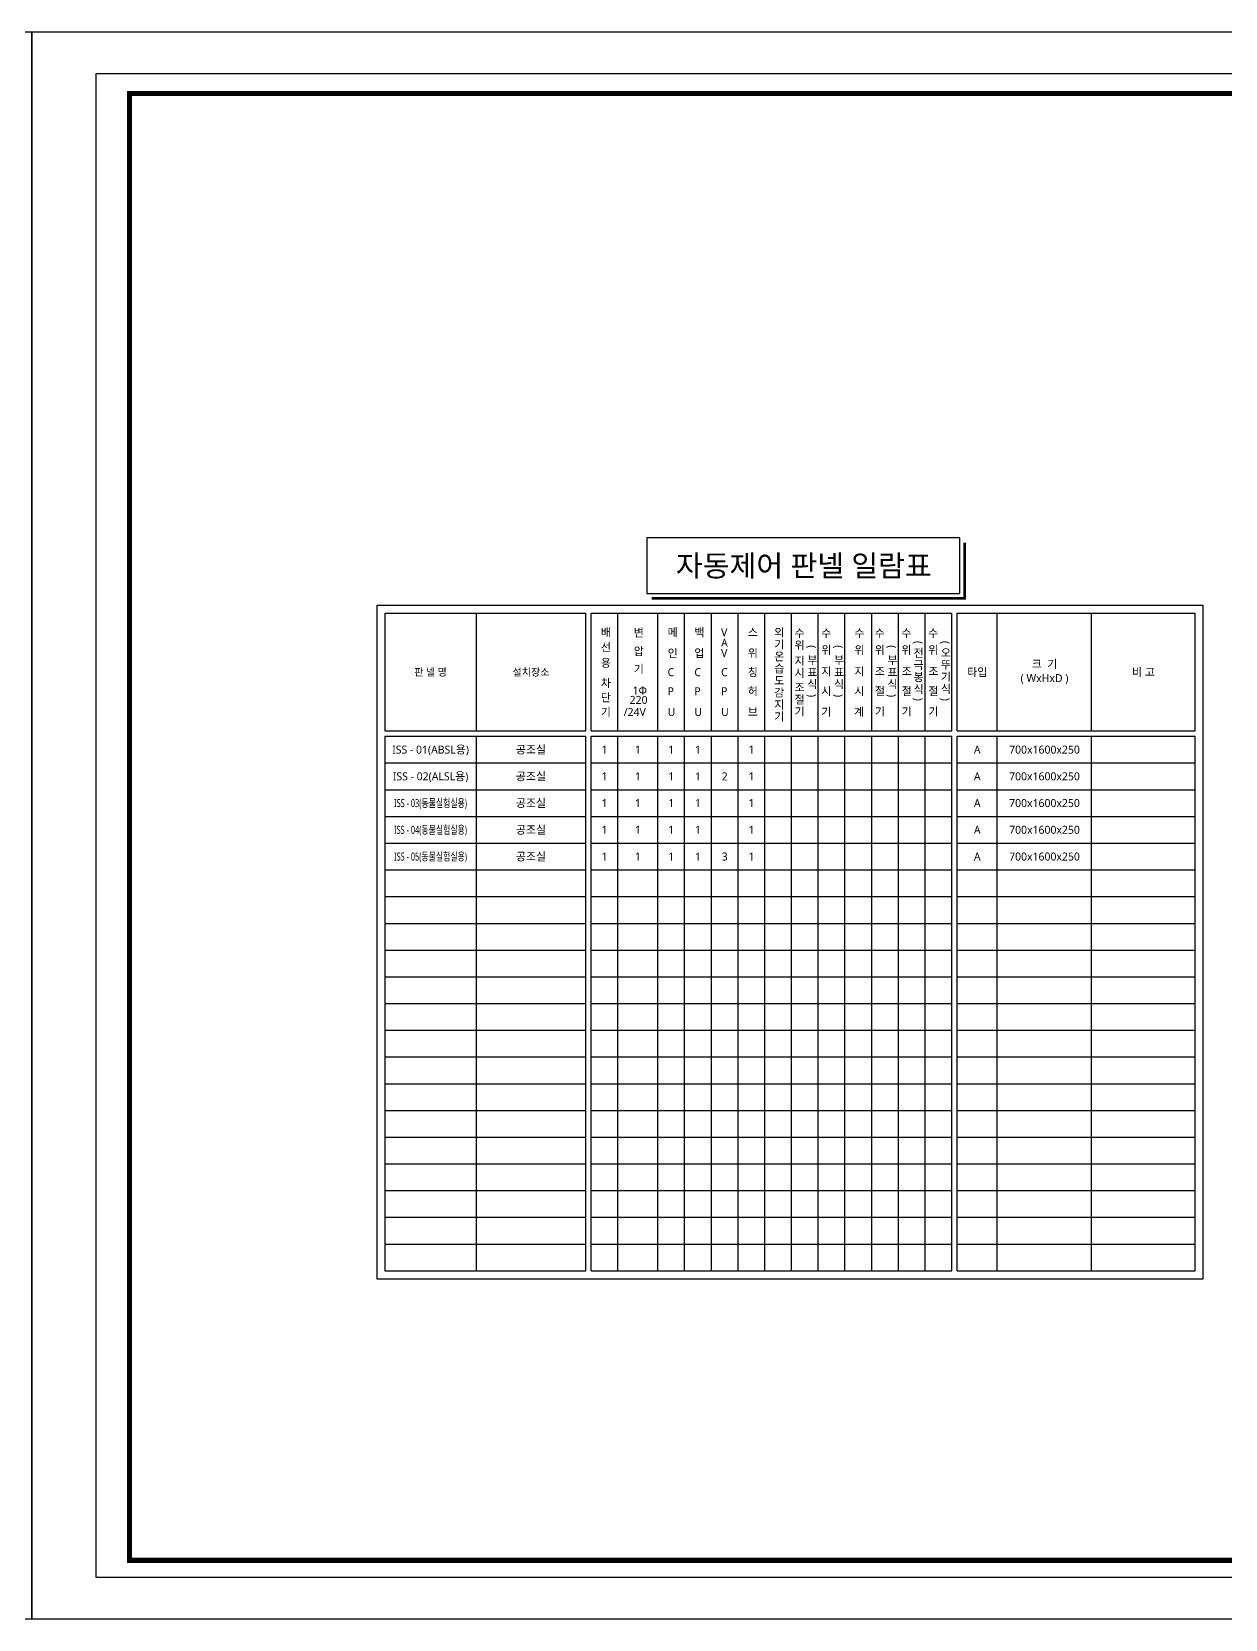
# Model space of a CAD drawing. Header units: millimetres. Extents: x -86 to 11742, y 5229 to 11464.
# Drawn here: x 3278 to 3725, y 5229 to 5823 of the extents above; entities that cross this region are included whole.
import ezdxf
from ezdxf.enums import TextEntityAlignment as Align

# ---------------------------------------------------------------- set-up
doc = ezdxf.new("R2010")
doc.units = ezdxf.units.MM
doc.header["$LTSCALE"] = 5
doc.layers.add('AUTO', color=7, linetype='CONTINUOUS')
doc.layers.add('FORM', color=7, linetype='CONTINUOUS')
doc.styles.add('QQ', font='MALGUN.TTF.TTF')

# ---------------------------------------------------------------- blocks, each defined once
blk = doc.blocks.new('form')
at = {"layer": 'AUTO'}
for p, q in [((-24.08, 578.4), (816.92, 578.4)), ((-24.08, -15.6), (-24.08, 578.4)), ((816.92, 578.4), (816.92, -15.6)), ((816.92, -15.6), (-24.08, -15.6))]:
    blk.add_line(p, q, dxfattribs=at)
at = {"layer": 'FORM', "color": 3}
blk.add_lwpolyline([(0, 562.79), (792.83, 562.79), (792.83, 0), (0, 0)], close=True, dxfattribs=at)
at = {"layer": 'FORM', "color": 2, "const_width": 1.94}
blk.add_lwpolyline([(12.48, 6.47), (12.48, 555.28), (781.78, 555.28), (781.78, 6.47)], close=True, dxfattribs=at)

msp = doc.modelspace()

# ---------------------------------------------------------------- linework, layer by layer
at = {"layer": 'AUTO', "color": 7}
for p, q in [((3625.54, 5633.92), (3508.44, 5633.92)), ((3508.44, 5633.92), (3508.44, 5613.12)), ((3625.54, 5613.12), (3625.54, 5633.92)), ((3508.44, 5613.12), (3625.54, 5613.12))]:
    msp.add_line(p, q, dxfattribs=at)
at = {"layer": 'AUTO', "color": 3}
for p, q in [((3407.39, 5608.72), (3716.59, 5608.72)), ((3407.39, 5608.72), (3407.39, 5356.72)), ((3716.59, 5356.72), (3716.59, 5608.72)), ((3410.39, 5605.72), (3485.53, 5605.72)), ((3410.39, 5605.72), (3410.39, 5561.72)), ((3485.53, 5561.72), (3485.53, 5605.72)), ((3487.53, 5561.72), (3487.53, 5605.72)), ((3487.53, 5605.72), (3622.53, 5605.72)), ((3622.53, 5561.72), (3622.53, 5605.72)), ((3624.53, 5605.72), (3713.59, 5605.72)), ((3624.53, 5561.72), (3624.53, 5605.72)), ((3713.59, 5561.72), (3713.59, 5605.72)), ((3410.39, 5561.72), (3485.53, 5561.72)), ((3487.53, 5561.72), (3622.53, 5561.72)), ((3624.53, 5561.72), (3713.59, 5561.72)), ((3410.39, 5559.72), (3485.53, 5559.72)), ((3410.39, 5559.72), (3410.39, 5359.72)), ((3485.53, 5359.72), (3485.53, 5559.72)), ((3487.53, 5359.72), (3487.53, 5559.72)), ((3487.53, 5559.72), (3622.53, 5559.72)), ((3622.53, 5359.72), (3622.53, 5559.72)), ((3624.53, 5359.72), (3624.53, 5559.72)), ((3624.53, 5559.72), (3713.59, 5559.72)), ((3713.59, 5359.72), (3713.59, 5559.72)), ((3410.39, 5359.72), (3485.53, 5359.72)), ((3487.53, 5359.72), (3622.53, 5359.72)), ((3624.53, 5359.72), (3713.59, 5359.72)), ((3407.39, 5356.72), (3716.59, 5356.72))]:
    msp.add_line(p, q, dxfattribs=at)
at = {"layer": 'AUTO', "color": 171}
for p, q in [((3444.53, 5605.72), (3444.53, 5561.72)), ((3497.53, 5561.72), (3497.53, 5605.72)), ((3512.53, 5561.72), (3512.53, 5605.72)), ((3512.53, 5561.72), (3512.53, 5605.72)), ((3522.53, 5561.72), (3522.53, 5605.72)), ((3532.53, 5561.72), (3532.53, 5605.72)), ((3542.53, 5561.72), (3542.53, 5605.72)), ((3552.53, 5561.72), (3552.53, 5605.72)), ((3552.53, 5561.72), (3552.53, 5605.72)), ((3562.53, 5561.72), (3562.53, 5605.72)), ((3572.53, 5561.72), (3572.53, 5605.72)), ((3582.53, 5561.72), (3582.53, 5605.72)), ((3592.53, 5561.72), (3592.53, 5605.72)), ((3602.53, 5561.72), (3602.53, 5605.72)), ((3612.53, 5561.72), (3612.53, 5605.72)), ((3639.53, 5561.72), (3639.53, 5605.72)), ((3674.84, 5561.72), (3674.84, 5605.72)), ((3444.53, 5559.72), (3444.53, 5359.72)), ((3497.53, 5359.72), (3497.53, 5559.72)), ((3512.53, 5359.72), (3512.53, 5559.72)), ((3512.53, 5359.72), (3512.53, 5559.72)), ((3522.53, 5359.72), (3522.53, 5559.72)), ((3532.53, 5359.72), (3532.53, 5559.72)), ((3542.53, 5359.72), (3542.53, 5559.72)), ((3552.53, 5359.72), (3552.53, 5559.72)), ((3552.53, 5359.72), (3552.53, 5559.72)), ((3562.53, 5359.72), (3562.53, 5559.72)), ((3572.53, 5359.72), (3572.53, 5559.72)), ((3582.53, 5359.72), (3582.53, 5559.72)), ((3592.53, 5359.72), (3592.53, 5559.72)), ((3602.53, 5359.72), (3602.53, 5559.72)), ((3612.53, 5359.72), (3612.53, 5559.72)), ((3639.53, 5359.72), (3639.53, 5559.72)), ((3674.84, 5359.72), (3674.84, 5559.72)), ((3410.39, 5549.72), (3485.53, 5549.72)), ((3487.53, 5549.72), (3622.53, 5549.72)), ((3624.53, 5549.72), (3713.59, 5549.72)), ((3410.39, 5539.72), (3485.53, 5539.72)), ((3487.53, 5539.72), (3622.53, 5539.72)), ((3624.53, 5539.72), (3713.59, 5539.72)), ((3410.39, 5529.72), (3485.53, 5529.72)), ((3487.53, 5529.72), (3622.53, 5529.72)), ((3624.53, 5529.72), (3713.59, 5529.72)), ((3410.39, 5519.72), (3485.53, 5519.72)), ((3487.53, 5519.72), (3622.53, 5519.72)), ((3624.53, 5519.72), (3713.59, 5519.72)), ((3410.39, 5499.72), (3485.53, 5499.72)), ((3487.53, 5499.72), (3622.53, 5499.72)), ((3624.53, 5499.72), (3713.59, 5499.72)), ((3410.39, 5489.72), (3485.53, 5489.72)), ((3487.53, 5489.72), (3622.53, 5489.72)), ((3624.53, 5489.72), (3713.59, 5489.72)), ((3410.39, 5479.72), (3485.53, 5479.72)), ((3487.53, 5479.72), (3622.53, 5479.72)), ((3624.53, 5479.72), (3713.59, 5479.72)), ((3410.39, 5469.72), (3485.53, 5469.72)), ((3487.53, 5469.72), (3622.53, 5469.72)), ((3624.53, 5469.72), (3713.59, 5469.72)), ((3410.39, 5449.72), (3485.53, 5449.72)), ((3487.53, 5449.72), (3622.53, 5449.72)), ((3624.53, 5449.72), (3713.59, 5449.72)), ((3410.39, 5439.72), (3485.53, 5439.72)), ((3487.53, 5439.72), (3622.53, 5439.72)), ((3624.53, 5439.72), (3713.59, 5439.72)), ((3410.39, 5429.72), (3485.53, 5429.72)), ((3487.53, 5429.72), (3622.53, 5429.72)), ((3624.53, 5429.72), (3713.59, 5429.72)), ((3410.39, 5419.72), (3485.53, 5419.72)), ((3487.53, 5419.72), (3622.53, 5419.72)), ((3624.53, 5419.72), (3713.59, 5419.72)), ((3410.39, 5399.72), (3485.53, 5399.72)), ((3487.53, 5399.72), (3622.53, 5399.72)), ((3624.53, 5399.72), (3713.59, 5399.72)), ((3410.39, 5389.72), (3485.53, 5389.72)), ((3487.53, 5389.72), (3622.53, 5389.72)), ((3624.53, 5389.72), (3713.59, 5389.72)), ((3410.39, 5379.72), (3485.53, 5379.72)), ((3487.53, 5379.72), (3622.53, 5379.72)), ((3624.53, 5379.72), (3713.59, 5379.72)), ((3410.39, 5369.72), (3485.53, 5369.72)), ((3487.53, 5369.72), (3622.53, 5369.72)), ((3624.53, 5369.72), (3713.59, 5369.72))]:
    msp.add_line(p, q, dxfattribs=at)
at = {"layer": 'AUTO', "color": 2}
for p, q in [((3410.39, 5509.72), (3485.53, 5509.72)), ((3487.53, 5509.72), (3622.53, 5509.72)), ((3624.53, 5509.72), (3713.59, 5509.72)), ((3410.39, 5459.72), (3485.53, 5459.72)), ((3487.53, 5459.72), (3622.53, 5459.72)), ((3624.53, 5459.72), (3713.59, 5459.72)), ((3410.39, 5409.72), (3485.53, 5409.72)), ((3487.53, 5409.72), (3622.53, 5409.72)), ((3624.53, 5409.72), (3713.59, 5409.72))]:
    msp.add_line(p, q, dxfattribs=at)
at = {"layer": 'AUTO', "color": 7, "const_width": 1}
msp.add_lwpolyline([(3510.21, 5611.35), (3627.31, 5611.35), (3627.31, 5632.15)], dxfattribs=at)

# ---------------------------------------------------------------- block references
at = {"layer": 'AUTO', "xscale": 0.999994771384126, "yscale": 0.999994771384126, "zscale": 0.999994771384126}
for p in [(2461.3, 5244.93), (3302.3, 5244.93)]:
    msp.add_blockref('form', p, dxfattribs=at)

# ---------------------------------------------------------------- texts
at = {"layer": 'AUTO', "color": 2, "style": 'QQ'}
msp.add_text('자동제어 판넬 일람표', height=8, dxfattribs=at).set_placement((3567.14, 5623.52), align=Align.MIDDLE_CENTER)
at = {"layer": 'AUTO', "style": 'QQ'}
for s, p in [('배', (3491.17, 5597.11)), ('변', (3503.49, 5596.95)), ('메', (3516.17, 5597.11)), ('백', (3526.17, 5597.11)), ('V', (3536.17, 5597.11)), ('A', (3536.17, 5593.18)), ('스', (3546.17, 5597.11)), ('외', (3556.06, 5597.05)), ('기', (3556.06, 5592.55)), ('수', (3563.66, 5596.77)), ('위', (3563.66, 5592.27)), ('수', (3573.66, 5596.77)), ('수', (3586.06, 5596.77)), ('수', (3593.64, 5596.77)), ('수', (3603.64, 5596.77)), ('수', (3613.64, 5596.77)), ('선', (3491.17, 5591.47)), ('압', (3503.49, 5590.04)), ('인', (3516.17, 5589.32)), ('업', (3526.17, 5589.32)), ('V', (3536.17, 5589.32)), ('위', (3546.17, 5589.32)), ('온', (3556.06, 5588.05)), ('지', (3563.66, 5586.41)), ('부', (3568.43, 5586.68)), ('위', (3573.66, 5590.5)), ('부', (3578.43, 5586.68)), ('위', (3586.06, 5590.5)), ('위', (3593.64, 5590.5)), ('부', (3598.43, 5586.68)), ('위', (3603.64, 5590.5)), ('전', (3608.2, 5589.34)), ('위', (3613.64, 5590.5)), ('오', (3618.41, 5589.42)), ('용', (3491.17, 5585.67)), ('C', (3516.17, 5582.19)), ('C', (3526.17, 5582.19)), ('C', (3536.17, 5582.19)), ('칭', (3546.17, 5582.19)), ('습', (3556.06, 5583.55)), ('시', (3563.66, 5581.91)), ('표', (3568.43, 5582.18)), ('지', (3573.66, 5582.46)), ('표', (3578.43, 5582.18)), ('지', (3586.06, 5582.46)), ('조', (3593.74, 5582.51)), ('표', (3598.43, 5582.18)), ('조', (3603.74, 5582.51)), ('극', (3608.2, 5584.84)), ('봉', (3608.2, 5580.34)), ('조', (3613.74, 5582.51)), ('뚜', (3618.41, 5584.92)), ('기', (3618.41, 5580.42)), ('차', (3491.17, 5578.08)), ('1Φ', (3503.06, 5575.33)), ('P', (3516.17, 5575.06)), ('P', (3526.17, 5575.06)), ('P', (3536.17, 5575.06)), ('허', (3546.17, 5575.06)), ('감', (3556.06, 5574.55)), ('도', (3556.06, 5579.05)), ('조', (3563.66, 5576.45)), ('식', (3568.43, 5577.68)), ('시', (3573.66, 5575.09)), ('식', (3578.43, 5577.68)), ('시', (3586.06, 5575.09)), ('절', (3593.74, 5575.07)), ('식', (3598.43, 5577.68)), ('절', (3603.74, 5575.07)), ('식', (3608.2, 5575.84)), ('절', (3613.74, 5575.07)), ('식', (3618.41, 5575.92)), ('단', (3491.17, 5572.69)), ('220', (3501.94, 5571.82)), ('지', (3556.06, 5570.05)), ('절', (3563.66, 5571.95)), ('기', (3491.17, 5567.29)), ('/24V', (3499.73, 5567.32)), ('U', (3516.17, 5567.29)), ('U', (3526.17, 5567.29)), ('U', (3536.17, 5567.29)), ('브', (3546.17, 5567.29)), ('기', (3556.06, 5565.55)), ('기', (3563.66, 5567.45)), ('기', (3573.66, 5567.32)), ('계', (3585.87, 5567.34)), ('기', (3593.74, 5567.44)), ('기', (3603.74, 5567.44)), ('기', (3613.74, 5567.44))]:
    msp.add_text(s, height=3, dxfattribs=at).set_placement(p)
for s, p in [('(', (3568.7, 5593.77)), ('(', (3578.7, 5593.77)), ('(', (3598.62, 5593.77)), ('(', (3608.58, 5595.39)), ('(', (3618.67, 5595.39)), (')', (3568.69, 5575.52)), (')', (3578.69, 5575.52)), (')', (3598.61, 5575.52)), (')', (3608.57, 5574.12)), (')', (3618.66, 5574.12))]:
    msp.add_text(s, height=3, rotation=270, dxfattribs=at).set_placement(p)
for s, height, p in [('판 넬 명', 2.75, (3427.46, 5583.72)), ('설치장소', 2.75, (3465.03, 5583.72)), ('타입', 3, (3632.03, 5583.72)), ('크  기', 3, (3657.19, 5586.75)), ('비 고', 3, (3694.21, 5583.72)), ('( WxHxD )', 3, (3657.19, 5581.46)), ('ISS - 01(ABSL용)', 3, (3427.46, 5554.72)), ('공조실', 3, (3465.03, 5554.72)), ('1', 3, (3492.53, 5554.72)), ('1', 3, (3505.03, 5554.72)), ('1', 3, (3517.53, 5554.72)), ('1', 3, (3527.53, 5554.72)), ('1', 3, (3547.53, 5554.72)), ('700x1600x250', 3, (3657.19, 5554.72)), ('ISS - 02(ALSL용)', 3, (3427.46, 5544.72)), ('공조실', 3, (3465.03, 5544.72)), ('1', 3, (3505.03, 5544.72)), ('700x1600x250', 3, (3657.19, 5544.72)), ('공조실', 3, (3465.03, 5534.72)), ('1', 3, (3505.03, 5534.72)), ('700x1600x250', 3, (3657.19, 5534.72)), ('공조실', 3, (3465.03, 5524.72)), ('1', 3, (3505.03, 5524.72)), ('700x1600x250', 3, (3657.19, 5524.72)), ('공조실', 3, (3465.03, 5514.72)), ('1', 3, (3505.03, 5514.72)), ('700x1600x250', 3, (3657.19, 5514.72))]:
    msp.add_text(s, height=height, dxfattribs=at).set_placement(p, align=Align.MIDDLE_CENTER)
at = {"layer": 'AUTO', "color": 7, "style": 'QQ'}
msp.add_text('기', height=3, dxfattribs=at).set_placement((3503.49, 5583.35))
at = {"layer": 'AUTO', "style": 'QQ'}
for s, p in [('A', (3632.03, 5554.72)), ('1', (3492.53, 5544.72)), ('1', (3517.53, 5544.72)), ('1', (3527.53, 5544.72)), ('2', (3537.53, 5544.72)), ('1', (3547.53, 5544.72)), ('A', (3632.03, 5544.72)), ('1', (3492.53, 5534.72)), ('1', (3517.53, 5534.72)), ('1', (3527.53, 5534.72)), ('1', (3547.53, 5534.72)), ('A', (3632.03, 5534.72)), ('1', (3492.53, 5524.72)), ('1', (3517.53, 5524.72)), ('1', (3527.53, 5524.72)), ('1', (3547.53, 5524.72)), ('A', (3632.03, 5524.72)), ('1', (3492.53, 5514.72)), ('1', (3517.53, 5514.72)), ('1', (3527.53, 5514.72)), ('3', (3537.53, 5514.72)), ('1', (3547.53, 5514.72)), ('A', (3632.03, 5514.72))]:
    msp.add_text(s, height=3, dxfattribs=at).set_placement(p, align=Align.MIDDLE)
at = {"layer": 'AUTO', "style": 'QQ', "width": 0.7}
for s, p in [('ISS - 03(동물실험실용)', (3427.46, 5534.72)), ('ISS - 04(동물실험실용)', (3427.46, 5524.72)), ('ISS - 05(동물실험실용)', (3427.46, 5514.72))]:
    msp.add_text(s, height=3, dxfattribs=at).set_placement(p, align=Align.MIDDLE_CENTER)

doc.saveas('drawing.dxf')
